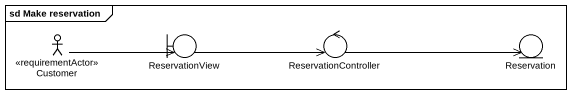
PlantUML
@startuml
mainframe sd Make reservation
actor Customer <<requirementActor>>
boundary ReservationView
control ReservationController
entity Reservation
Customer -right-> ReservationView
ReservationView -right-> ReservationController
ReservationController -right-> Reservation
@enduml
